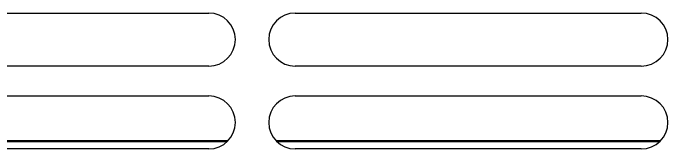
# Model space of a CAD drawing. Header units: millimetres. Extents: x 341 to 4391, y 324 to 2971.
# Drawn here: x 2972.6 to 3071.1, y 2434.7 to 2455.2 of the extents above; entities that cross this region are included whole.
import ezdxf

# ---------------------------------------------------------------- set-up
doc = ezdxf.new("R2010")
doc.units = ezdxf.units.MM
doc.header["$LTSCALE"] = 256.666667
doc.layers.get('0').update_dxf_attribs({"linetype": 'CONTINUOUS'})

msp = doc.modelspace()

# ---------------------------------------------------------------- linework, layer by layer
at = {"color": 7, "linetype": 'Continuous'}
for p, q in [((2950.055, 2455.182), (3002.055, 2455.182)), ((3015.055, 2455.182), (3067.055, 2455.182)), ((3002.055, 2447.182), (2950.055, 2447.182)), ((3067.055, 2447.182), (3015.055, 2447.182)), ((2950.055, 2442.682), (3002.055, 2442.682)), ((3015.055, 2442.682), (3067.055, 2442.682)), ((2947.146, 2435.943), (3004.965, 2435.943)), ((2947.279, 2435.804), (3004.832, 2435.804)), ((3012.146, 2435.943), (3069.965, 2435.943)), ((3012.279, 2435.804), (3069.832, 2435.804)), ((3002.055, 2434.682), (2950.055, 2434.682)), ((3067.055, 2434.682), (3015.055, 2434.682))]:
    msp.add_line(p, q, dxfattribs=at)
for centre, start, end in [((3002.055, 2451.182), 270, 90), ((3015.055, 2451.182), 90, 270), ((3067.055, 2451.182), 270, 90), ((3002.055, 2438.682), 270, 90), ((3015.055, 2438.682), 90, 270), ((3067.055, 2438.682), 270, 90)]:
    msp.add_arc(centre, 4, start, end, dxfattribs=at)

doc.saveas('drawing.dxf')
